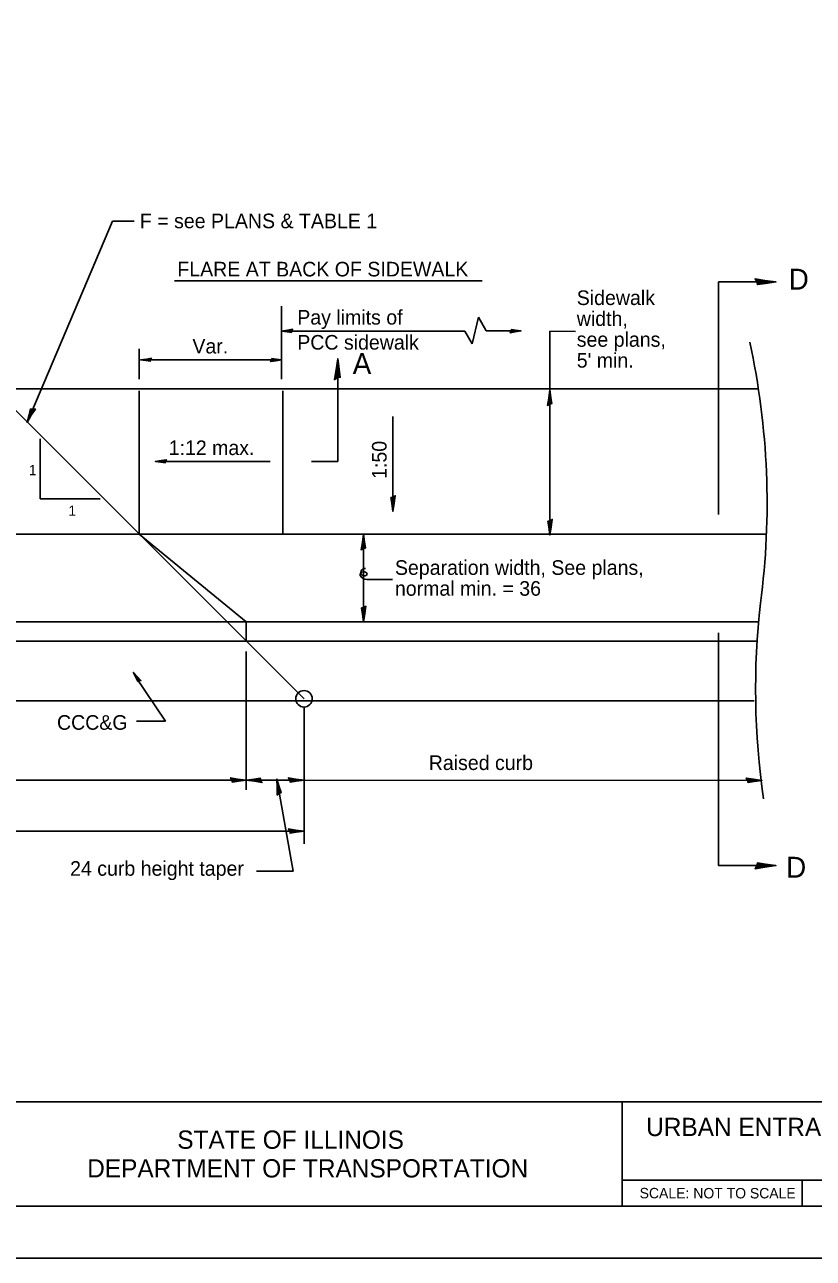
# Model space of a CAD drawing. Extents: x 0 to 2.83, y -0.11 to 1.83.
# Drawn here: x 1.254 to 1.884, y 0 to 0.985 of the extents above; entities that cross this region are included whole.
import ezdxf

# ---------------------------------------------------------------- set-up
doc = ezdxf.new("R2010")
doc.units = 0
for name, color, linetype in [('RD_Pr_Roadway_Dimensions', 7, 'Continuous'), ('RD_Pr_Roadway_Notes', 7, 'Continuous'), ('SH_General_Details', 7, 'Continuous'), ('SH_Printer_Plotting_Border', 7, 'Continuous'), ('STG_Traffic_Control', 7, 'Continuous')]:
    doc.layers.add(name, color=color, linetype=linetype)

msp = doc.modelspace()

# ---------------------------------------------------------------- linework, layer by layer
at = {"layer": 'RD_Pr_Roadway_Dimensions'}
for p, q in [((1.45939, 0.70223), (1.45939, 0.76061)), ((1.61159, 0.73043), (1.61671, 0.75178)), ((1.61671, 0.75178), (1.62268, 0.74068)), ((1.60581, 0.74066), (1.45939, 0.74066)), ((1.60581, 0.74066), (1.61159, 0.73043)), ((1.62268, 0.74068), (1.65062, 0.74068)), ((1.34579, 0.70223), (1.34579, 0.72641)), ((1.34674, 0.71761), (1.45939, 0.71761)), ((1.43119, 0.4848), (1.43119, 0.37422)), ((1.47732, 0.43989), (1.47732, 0.3311)), ((1.43119, 0.38191), (0.43574, 0.38191)), ((1.47732, 0.38191), (1.43119, 0.38191)), ((1.84289, 0.38171), (1.47732, 0.38191)), ((1.47732, 0.34109), (0.38962, 0.34109))]:
    msp.add_line(p, q, dxfattribs=at)
for points in [[(1.46743, 0.74078), (1.46716, 0.73958), (1.46376, 0.7401), (1.45939, 0.74066), (1.46406, 0.74131), (1.46814, 0.74202), (1.46743, 0.74078), (1.46707, 0.73999), (1.46233, 0.74067), (1.46751, 0.74158), (1.46674, 0.74056), (1.46457, 0.7407), (1.46666, 0.74102)], [(1.64259, 0.74056), (1.64286, 0.74176), (1.64625, 0.74124), (1.65062, 0.74068), (1.64596, 0.74003), (1.64187, 0.73932), (1.64259, 0.74056), (1.64294, 0.74135), (1.64769, 0.74067), (1.64251, 0.73976), (1.64327, 0.74078), (1.64545, 0.74064), (1.64335, 0.74032)], [(1.35477, 0.71772), (1.3545, 0.71653), (1.35111, 0.71704), (1.34674, 0.71761), (1.3514, 0.71825), (1.35549, 0.71896), (1.35477, 0.71772), (1.35442, 0.71693), (1.34967, 0.71761), (1.35486, 0.71852), (1.35409, 0.7175), (1.35192, 0.71764), (1.35401, 0.71796)], [(1.45136, 0.71749), (1.45163, 0.71869), (1.45503, 0.71817), (1.45939, 0.71761), (1.45473, 0.71696), (1.45064, 0.71625), (1.45136, 0.71749), (1.45172, 0.71828), (1.45646, 0.7176), (1.45128, 0.71669), (1.45204, 0.71771), (1.45422, 0.71757), (1.45212, 0.71726)], [(1.41972, 0.38208), (1.4201, 0.38037), (1.42496, 0.38111), (1.43119, 0.38191), (1.42453, 0.38283), (1.41869, 0.38386), (1.41972, 0.38208), (1.42023, 0.38095), (1.427, 0.38193), (1.4196, 0.38323), (1.42069, 0.38177), (1.4238, 0.38196), (1.42081, 0.38242)], [(1.44267, 0.38175), (1.44229, 0.38346), (1.43744, 0.38272), (1.43119, 0.38191), (1.43786, 0.381), (1.44369, 0.37998), (1.44267, 0.38175), (1.44216, 0.38288), (1.43539, 0.38191), (1.44279, 0.38061), (1.4417, 0.38206), (1.43859, 0.38186), (1.44158, 0.38141)], [(1.46584, 0.38208), (1.46622, 0.38037), (1.47107, 0.38111), (1.47732, 0.38191), (1.47065, 0.38283), (1.46482, 0.38386), (1.46584, 0.38208), (1.46635, 0.38095), (1.47312, 0.38193), (1.46572, 0.38323), (1.46681, 0.38177), (1.46992, 0.38196), (1.46693, 0.38242)], [(1.83141, 0.38187), (1.8318, 0.38016), (1.83665, 0.3809), (1.84289, 0.38171), (1.83623, 0.38262), (1.83039, 0.38364), (1.83141, 0.38187), (1.83192, 0.38074), (1.8387, 0.38171), (1.83129, 0.38301), (1.83239, 0.38156), (1.8355, 0.38176), (1.83251, 0.38221)], [(1.46584, 0.34126), (1.46622, 0.33954), (1.47107, 0.34028), (1.47732, 0.34109), (1.47065, 0.34201), (1.46482, 0.34303), (1.46584, 0.34126), (1.46635, 0.34012), (1.47312, 0.3411), (1.46572, 0.3424), (1.46681, 0.34094), (1.46992, 0.34114), (1.46693, 0.34159)]]:
    msp.add_lwpolyline(points, dxfattribs=at)
msp.add_circle((1.47731, 0.4469), 0.00657, dxfattribs=at)
at = {"layer": 'RD_Pr_Roadway_Notes'}
for p, q in [((1.32433, 0.82845), (1.2561, 0.6676)), ((1.34178, 0.82845), (1.32433, 0.82845)), ((1.61952, 0.78086), (1.37391, 0.78086)), ((1.6736, 0.69378), (1.6736, 0.74061)), ((1.6736, 0.74061), (1.69411, 0.74036)), ((1.54821, 0.59656), (1.54821, 0.6725)), ((1.45028, 0.63649), (1.35868, 0.63649)), ((1.36669, 0.42894), (1.34259, 0.4651)), ((1.34354, 0.42894), (1.36669, 0.42894)), ((1.46872, 0.30923), (1.45566, 0.38271)), ((1.43934, 0.30923), (1.46872, 0.30923))]:
    msp.add_line(p, q, dxfattribs=at)
for points in [[(1.26074, 0.6781), (1.25901, 0.67841), (1.25779, 0.67366), (1.2561, 0.6676), (1.25954, 0.67337), (1.26277, 0.67835), (1.26074, 0.6781), (1.25949, 0.67807), (1.25775, 0.67145), (1.26184, 0.67776), (1.26007, 0.67732), (1.25904, 0.67438), (1.26062, 0.67696)], [(1.36672, 0.63661), (1.36645, 0.63541), (1.36305, 0.63593), (1.35868, 0.63649), (1.36335, 0.63713), (1.36743, 0.63785), (1.36672, 0.63661), (1.36636, 0.63581), (1.36162, 0.6365), (1.3668, 0.63741), (1.36604, 0.63639), (1.36386, 0.63653), (1.36595, 0.63684)], [(1.54838, 0.60803), (1.54667, 0.60765), (1.5474, 0.6028), (1.54821, 0.59656), (1.54913, 0.60322), (1.55015, 0.60906), (1.54838, 0.60803), (1.54725, 0.60752), (1.54822, 0.60075), (1.54952, 0.60816), (1.54807, 0.60706), (1.54826, 0.60395), (1.54872, 0.60694)], [(1.34567, 0.46136), (1.34452, 0.46092), (1.34307, 0.46404), (1.34113, 0.46799), (1.34424, 0.46446), (1.3471, 0.46146), (1.34567, 0.46136), (1.34481, 0.46122), (1.34276, 0.46555), (1.34638, 0.46174), (1.34511, 0.46181), (1.34402, 0.4637), (1.34544, 0.46213)], [(1.4575, 0.37138), (1.45912, 0.37206), (1.45754, 0.37671), (1.45566, 0.38271), (1.45592, 0.37599), (1.45594, 0.37006), (1.4575, 0.37138), (1.45853, 0.37208), (1.45638, 0.37858), (1.4564, 0.37107), (1.45764, 0.3724), (1.4569, 0.37543), (1.45698, 0.3724)]]:
    msp.add_lwpolyline(points, dxfattribs=at)
at = {"layer": 'SH_General_Details'}
for p, q in [((1.80812, 0.59398), (1.80812, 0.77981)), ((1.80812, 0.77981), (1.85404, 0.77981)), ((1.50415, 0.63649), (1.50415, 0.71847)), ((1.84006, 0.69456), (1.04549, 0.69456)), ((1.47732, 0.44689), (1.22964, 0.69456)), ((1.34579, 0.57841), (1.34579, 0.69294)), ((1.46024, 0.57841), (1.46024, 0.69294)), ((1.6736, 0.57763), (1.6736, 0.69378)), ((1.2667, 0.6067), (1.2667, 0.65456)), ((1.48313, 0.63649), (1.50415, 0.63649)), ((1.31456, 0.6067), (1.2667, 0.6067)), ((1.84649, 0.57841), (1.04549, 0.57841)), ((1.43119, 0.50838), (1.34579, 0.57841)), ((1.52483, 0.50838), (1.52483, 0.57841)), ((1.5478, 0.54226), (1.52748, 0.54226)), ((1.43119, 0.50838), (1.04549, 0.50838)), ((1.43119, 0.49301), (1.43119, 0.50872)), ((1.84019, 0.50838), (1.43119, 0.50838)), ((1.83904, 0.49301), (1.04549, 0.49301)), ((1.80812, 0.49954), (1.80812, 0.3137)), ((1.83679, 0.44518), (1.04549, 0.44518)), ((1.80812, 0.3137), (1.85404, 0.3137)), ((0.16666, 0.125), (2.79166, 0.125)), ((1.73118, 0.125), (1.73118, 0.04167)), ((1.73118, 0.0625), (2.37285, 0.0625)), ((1.87499, 0.0625), (1.87499, 0.04167)), ((2.83333, 0), (-0.00001, 0))]:
    msp.add_line(p, q, dxfattribs=at)
msp.add_lwpolyline([(0.16666, 1.79167), (2.79166, 1.79167), (2.79166, 0.04167), (0.16666, 0.04167)], close=True, dxfattribs=at)
for centre, radius, start, end in [((1.24406, 0.60327), 0.60295, 352.37145, 12.31381), ((1.52504, 0.54547), 0.00295, 20.04174, 184.16833), ((1.52734, 0.54834), 0.00608, 210.47982, 271.3409), ((1.52536, 0.54793), 0.00285, 152.82993, 329.44439), ((1.52628, 0.54688), 0.00419, 89.9899, 145.81729), ((2.45364, 0.45468), 0.61579, 173.60882, 188.18023)]:
    msp.add_arc(centre, radius, start, end, dxfattribs=at)
at = {"layer": 'SH_Printer_Plotting_Border'}
msp.add_lwpolyline([(-0.00001, 0), (2.83333, 0), (2.83333, 1.83333), (-0.00001, 1.83333)], close=True, dxfattribs=at)
at = {"layer": 'STG_Traffic_Control'}
for points in [[(1.83873, 0.78003), (1.83924, 0.77775), (1.84572, 0.77873), (1.85404, 0.77981), (1.84515, 0.78103), (1.83737, 0.7824), (1.83873, 0.78003), (1.83942, 0.77853), (1.84844, 0.77983), (1.83857, 0.78156), (1.84003, 0.77961), (1.84418, 0.77988), (1.84019, 0.78048)], [(1.50393, 0.70317), (1.50621, 0.70368), (1.50523, 0.71015), (1.50415, 0.71847), (1.50293, 0.70959), (1.50157, 0.70181), (1.50393, 0.70317), (1.50544, 0.70385), (1.50414, 0.71288), (1.50241, 0.70301), (1.50435, 0.70447), (1.50409, 0.70861), (1.50348, 0.70462)], [(1.67344, 0.68231), (1.67515, 0.68269), (1.67441, 0.68754), (1.6736, 0.69378), (1.67269, 0.68712), (1.67167, 0.68128), (1.67344, 0.68231), (1.67457, 0.68282), (1.67359, 0.68959), (1.67229, 0.68219), (1.67375, 0.68328), (1.67355, 0.68639), (1.6731, 0.6834)], [(1.67377, 0.58911), (1.67206, 0.58873), (1.67279, 0.58387), (1.6736, 0.57763), (1.67452, 0.5843), (1.67554, 0.59013), (1.67377, 0.58911), (1.67264, 0.5886), (1.67362, 0.58183), (1.67492, 0.58923), (1.67346, 0.58813), (1.67365, 0.58503), (1.67411, 0.58802)], [(1.52466, 0.56694), (1.52637, 0.56732), (1.52564, 0.57218), (1.52483, 0.57841), (1.52392, 0.57175), (1.52289, 0.56591), (1.52466, 0.56694), (1.52579, 0.56745), (1.52482, 0.57422), (1.52352, 0.56682), (1.52498, 0.56791), (1.52478, 0.57102), (1.52433, 0.56803)], [(1.525, 0.51986), (1.52329, 0.51948), (1.52402, 0.51462), (1.52483, 0.50838), (1.52574, 0.51505), (1.52677, 0.52088), (1.525, 0.51986), (1.52387, 0.51935), (1.52484, 0.51258), (1.52614, 0.51998), (1.52468, 0.51888), (1.52488, 0.51578), (1.52533, 0.51877)], [(1.83873, 0.31348), (1.83924, 0.31576), (1.84572, 0.31478), (1.85404, 0.3137), (1.84515, 0.31248), (1.83737, 0.31111), (1.83873, 0.31348), (1.83942, 0.31499), (1.84844, 0.31369), (1.83857, 0.31196), (1.84003, 0.3139), (1.84418, 0.31363), (1.84019, 0.31303)]]:
    msp.add_lwpolyline(points, dxfattribs=at)

# ---------------------------------------------------------------- texts
at = {"layer": 'RD_Pr_Roadway_Dimensions'}
for s, height, p in [('Pay limits of', 0.0116667, (1.47189, 0.74579)), ('Var.', 0.011667, (1.38816, 0.72271)), ('PCC sidewalk', 0.0116667, (1.47189, 0.72579)), ('Raised curb', 0.0116667, (1.57688, 0.39001))]:
    msp.add_text(s, height=height, dxfattribs=at).set_placement(p)
at = {"layer": 'RD_Pr_Roadway_Notes'}
for s, height, p in [('F = see PLANS & TABLE 1', 0.0116667, (1.34622, 0.82275)), ('FLARE AT BACK OF SIDEWALK', 0.0116667, (1.37614, 0.78425)), ('Sidewalk', 0.011667, (1.69505, 0.7614)), ('width,', 0.011667, (1.69505, 0.74473)), ('see plans,', 0.011667, (1.69505, 0.72807)), ("5' min.", 0.011667, (1.69505, 0.7114)), ('1:12 max.', 0.011667, (1.36921, 0.64157)), ('CCC&G', 0.011667, (1.28005, 0.42217)), ('24 curb height taper', 0.0116667, (1.29051, 0.30556))]:
    msp.add_text(s, height=height, dxfattribs=at).set_placement(p)
msp.add_text('1:50', height=0.011667, rotation=90, dxfattribs=at).set_placement((1.54322, 0.62254))
at = {"layer": 'SH_General_Details'}
for s, height, p in [('D', 0.01667, (1.86422, 0.77372)), ('A', 0.01667, (1.51615, 0.70631)), ('1', 0.00817, (1.25758, 0.6255)), ('1', 0.00817, (1.28916, 0.59305)), ('Separation width, See plans,', 0.0116667, (1.54987, 0.54589)), ('normal min. = 36', 0.0116667, (1.54987, 0.52923)), ('D', 0.01667, (1.86217, 0.30402)), ('URBAN ENTRANCES, ACCESSIBLE TO THE DISABLED,', 0.0145833, (1.75045, 0.09765)), ('STATE OF ILLINOIS', 0.0145835, (1.37608, 0.0875)), ('DEPARTMENT OF TRANSPORTATION', 0.0145835, (1.30415, 0.06458)), ('SCALE:          ', 0.0083333, (1.74528, 0.04792)), ('NOT TO SCALE', 0.0083333, (1.78812, 0.04785))]:
    msp.add_text(s, height=height, dxfattribs=at).set_placement(p)

doc.saveas('drawing.dxf')
